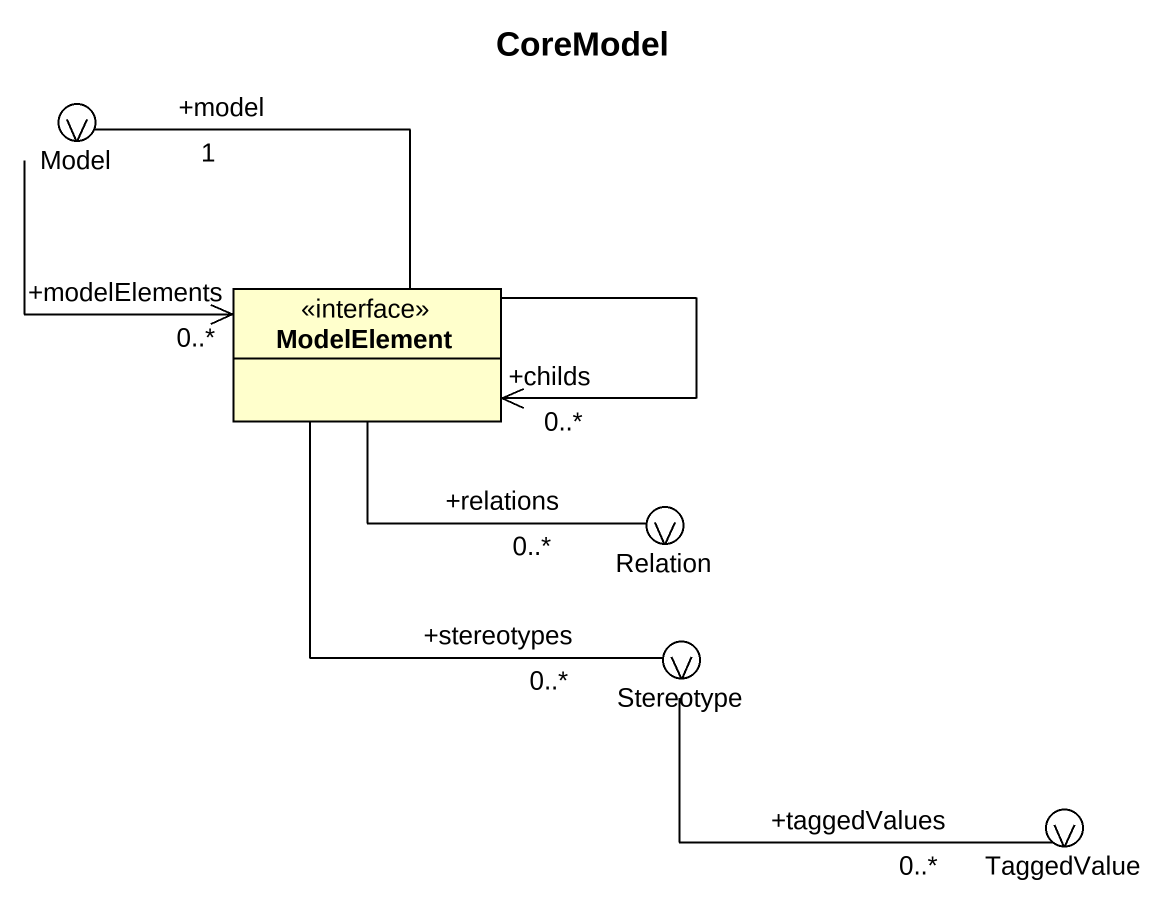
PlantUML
@startuml
title CoreModel
allowmixing
hide circle
hide empty members
() Model
interface ModelElement
() Relation
() "Stereotype" as Stereotype_
() TaggedValue
Model --> "+modelElements\n0..*" ModelElement
ModelElement -up-> "+model\n1" Model
ModelElement --> "+childs\n0..*" ModelElement
ModelElement -right-> "+relations\n0..*" Relation
ModelElement --> "0..*\n+stereotypes" Stereotype_
Stereotype_ -right-> "0..*\n+taggedValues" TaggedValue
@enduml
